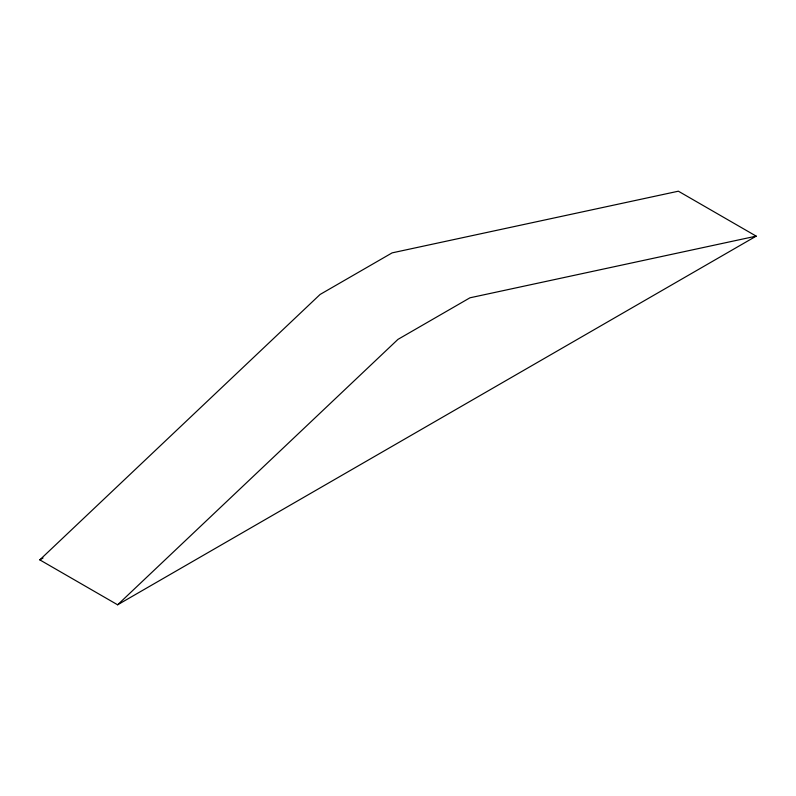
<?xml version="1.0" encoding="UTF-8"?>
<svg xmlns="http://www.w3.org/2000/svg" width="796" height="796" viewBox="0 0 796 796"><rect width="100%" height="100%" fill="white"/><g stroke="black" fill="none" stroke-linecap="round" stroke-linejoin="round"><path stroke-width="1.19" d="M39.8 559.867L320.111 294.45L392.13 252.869L678.371 191.199L756.2 236.133L117.629 604.801L39.8 559.867L43.034 558.006M117.629 604.801L397.95 339.385L469.958 297.803L756.2 236.133"/></g></svg>
